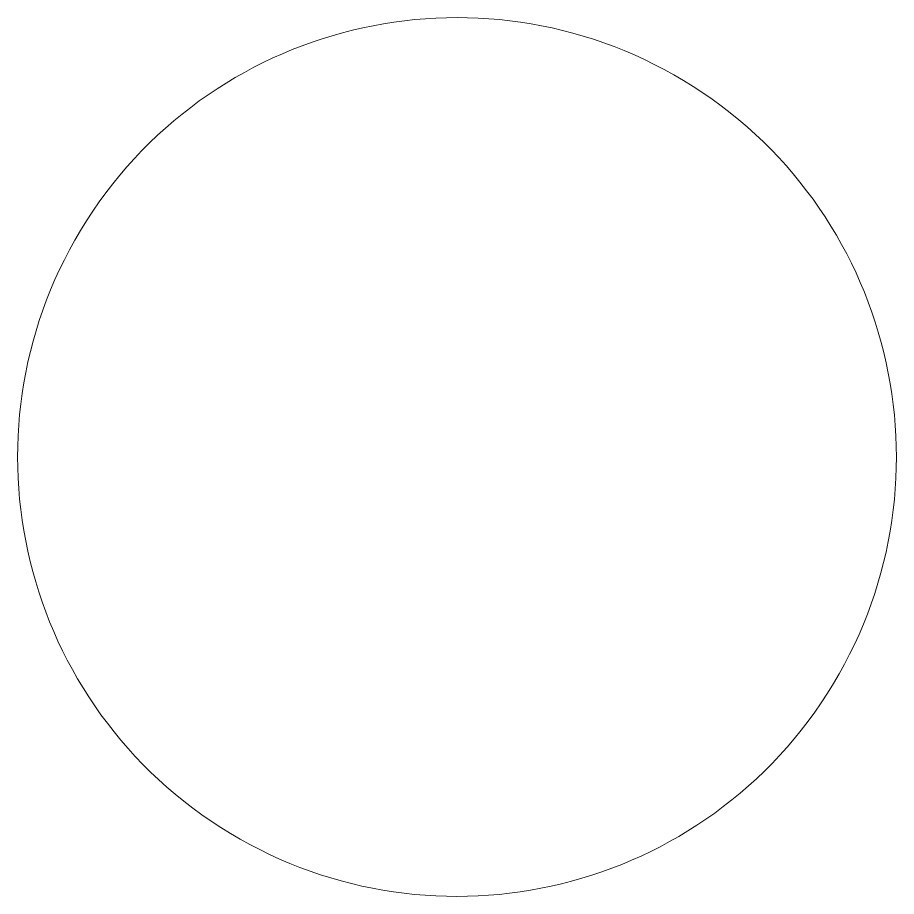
# Model space of a CAD drawing. Header units: millimetres. Extents: x -219 to 200, y -145 to 147.
# Drawn here: x 38.66 to 58.66, y -94.65 to -74.65 of the extents above; entities that cross this region are included whole.
import ezdxf

# ---------------------------------------------------------------- set-up
doc = ezdxf.new("R2010")
doc.units = ezdxf.units.MM
doc.header["$MEASUREMENT"] = 0
doc.layers.add('Camada 1', color=7, linetype='Continuous')

msp = doc.modelspace()

# ---------------------------------------------------------------- linework, layer by layer
at = {"layer": 'Camada 1', "color": 1, "lineweight": 9}
msp.add_open_spline([(43.0678, -92.9368), (43.0678, -92.9368), (43.2836, -93.0785), (43.2836, -93.0785), (43.2836, -93.0785), (43.2836, -93.0785), (43.5017, -93.2138), (43.5017, -93.2138), (43.5017, -93.2138), (43.5017, -93.2138), (43.7219, -93.3429), (43.7219, -93.3429), (43.7219, -93.3429), (43.7219, -93.3429), (43.9443, -93.4658), (43.9443, -93.4658), (43.9443, -93.4658), (43.9443, -93.4658), (44.1686, -93.5824), (44.1686, -93.5824), (44.1686, -93.5824), (44.1686, -93.5824), (44.3947, -93.6929), (44.3947, -93.6929), (44.3947, -93.6929), (44.3947, -93.6929), (44.6226, -93.7972), (44.6226, -93.7972), (44.6226, -93.7972), (44.6226, -93.7972), (44.8522, -93.8954), (44.8522, -93.8954), (44.8522, -93.8954), (44.8522, -93.8954), (45.0832, -93.9874), (45.0832, -93.9874), (45.0832, -93.9874), (45.0832, -93.9874), (45.3157, -94.0733), (45.3157, -94.0733), (45.3157, -94.0733), (45.3157, -94.0733), (45.5495, -94.1532), (45.5495, -94.1532), (45.5495, -94.1532), (45.5495, -94.1532), (45.7845, -94.227), (45.7845, -94.227), (45.7845, -94.227), (45.7845, -94.227), (46.0205, -94.2947), (46.0205, -94.2947), (46.0205, -94.2947), (46.0205, -94.2947), (46.2576, -94.3565), (46.2576, -94.3565), (46.2576, -94.3565), (46.2576, -94.3565), (46.4955, -94.4122), (46.4955, -94.4122), (46.4955, -94.4122), (46.4955, -94.4122), (46.7342, -94.462), (46.7342, -94.462), (46.7342, -94.462), (46.7342, -94.462), (46.9735, -94.5058), (46.9735, -94.5058), (46.9735, -94.5058), (46.9735, -94.5058), (47.2134, -94.5436), (47.2134, -94.5436), (47.2134, -94.5436), (47.2134, -94.5436), (47.4537, -94.5756), (47.4537, -94.5756), (47.4537, -94.5756), (47.4537, -94.5756), (47.6943, -94.6017), (47.6943, -94.6017), (47.6943, -94.6017), (47.6943, -94.6017), (47.9352, -94.6219), (47.9352, -94.6219), (47.9352, -94.6219), (47.9352, -94.6219), (48.1762, -94.6362), (48.1762, -94.6362), (48.1762, -94.6362), (48.1762, -94.6362), (48.4171, -94.6447), (48.4171, -94.6447), (48.4171, -94.6447), (48.4171, -94.6447), (48.658, -94.6475), (48.658, -94.6475), (48.658, -94.6475), (48.658, -94.6475), (48.8986, -94.6444), (48.8986, -94.6444), (48.8986, -94.6444), (48.8986, -94.6444), (49.1389, -94.6356), (49.1389, -94.6356), (49.1389, -94.6356), (49.1389, -94.6356), (49.3788, -94.621), (49.3788, -94.621), (49.3788, -94.621), (49.3788, -94.621), (49.6181, -94.6007), (49.6181, -94.6007), (49.6181, -94.6007), (49.6181, -94.6007), (49.8568, -94.5747), (49.8568, -94.5747), (49.8568, -94.5747), (49.8568, -94.5747), (50.0947, -94.543), (50.0947, -94.543), (50.0947, -94.543), (50.0947, -94.543), (50.3317, -94.5057), (50.3317, -94.5057), (50.3317, -94.5057), (50.3317, -94.5057), (50.5677, -94.4627), (50.5677, -94.4627), (50.5677, -94.4627), (50.5677, -94.4627), (50.8027, -94.4141), (50.8027, -94.4141), (50.8027, -94.4141), (50.8027, -94.4141), (51.0364, -94.36), (51.0364, -94.36), (51.0364, -94.36), (51.0364, -94.36), (51.2689, -94.3002), (51.2689, -94.3002), (51.2689, -94.3002), (51.2689, -94.3002), (51.4999, -94.2349), (51.4999, -94.2349), (51.4999, -94.2349), (51.4999, -94.2349), (51.7294, -94.1641), (51.7294, -94.1641), (51.7294, -94.1641), (51.7294, -94.1641), (51.9573, -94.0877), (51.9573, -94.0877), (51.9573, -94.0877), (51.9573, -94.0877), (52.1834, -94.0059), (52.1834, -94.0059), (52.1834, -94.0059), (52.1834, -94.0059), (52.4076, -93.9186), (52.4076, -93.9186), (52.4076, -93.9186), (52.4076, -93.9186), (52.6299, -93.8258), (52.6299, -93.8258), (52.6299, -93.8258), (52.6299, -93.8258), (52.8501, -93.7277), (52.8501, -93.7277), (52.8501, -93.7277), (52.8501, -93.7277), (53.0682, -93.6241), (53.0682, -93.6241), (53.0682, -93.6241), (53.0682, -93.6241), (53.2839, -93.5152), (53.2839, -93.5152), (53.2839, -93.5152), (53.2839, -93.5152), (53.4973, -93.4008), (53.4973, -93.4008), (53.4973, -93.4008), (53.4973, -93.4008), (53.7081, -93.2812), (53.7081, -93.2812), (53.7081, -93.2812), (53.7081, -93.2812), (53.9163, -93.1562), (53.9163, -93.1562), (53.9163, -93.1562), (53.9163, -93.1562), (54.1218, -93.0259), (54.1218, -93.0259), (54.1218, -93.0259), (54.1218, -93.0259), (54.3245, -92.8904), (54.3245, -92.8904), (54.3245, -92.8904), (54.3245, -92.8904), (54.5242, -92.7496), (54.5242, -92.7496), (54.5242, -92.7496), (54.5242, -92.7496), (54.7209, -92.6035), (54.7209, -92.6035), (54.7209, -92.6035), (54.7209, -92.6035), (54.9144, -92.4523), (54.9144, -92.4523), (54.9144, -92.4523), (54.9144, -92.4523), (55.1046, -92.2959), (55.1046, -92.2959), (55.1046, -92.2959), (55.1046, -92.2959), (55.2914, -92.1342), (55.2914, -92.1342), (55.2914, -92.1342), (55.2914, -92.1342), (55.4748, -91.9675), (55.4748, -91.9675), (55.4748, -91.9675), (55.4748, -91.9675), (55.6546, -91.7956), (55.6546, -91.7956), (55.6546, -91.7956), (55.6546, -91.7956), (55.8306, -91.6186), (55.8306, -91.6186), (55.8306, -91.6186), (55.8306, -91.6186), (56.0028, -91.4365), (56.0028, -91.4365), (56.0028, -91.4365), (56.0028, -91.4365), (56.1711, -91.2494), (56.1711, -91.2494), (56.1711, -91.2494), (56.1711, -91.2494), (56.3354, -91.0572), (56.3354, -91.0572), (56.3354, -91.0572), (56.3354, -91.0572), (56.4955, -90.86), (56.4955, -90.86), (56.4955, -90.86), (56.4955, -90.86), (56.6514, -90.6578), (56.6514, -90.6578), (56.6514, -90.6578), (56.6514, -90.6578), (56.8029, -90.4506), (56.8029, -90.4506), (56.8029, -90.4506), (56.8029, -90.4506), (56.9499, -90.2384), (56.9499, -90.2384), (56.9499, -90.2384), (56.9499, -90.2384), (57.0916, -90.0226), (57.0916, -90.0226), (57.0916, -90.0226), (57.0916, -90.0226), (57.2269, -89.8045), (57.2269, -89.8045), (57.2269, -89.8045), (57.2269, -89.8045), (57.356, -89.5842), (57.356, -89.5842), (57.356, -89.5842), (57.356, -89.5842), (57.4789, -89.3619), (57.4789, -89.3619), (57.4789, -89.3619), (57.4789, -89.3619), (57.5955, -89.1376), (57.5955, -89.1376), (57.5955, -89.1376), (57.5955, -89.1376), (57.706, -88.9114), (57.706, -88.9114), (57.706, -88.9114), (57.706, -88.9114), (57.8103, -88.6835), (57.8103, -88.6835), (57.8103, -88.6835), (57.8103, -88.6835), (57.9085, -88.454), (57.9085, -88.454), (57.9085, -88.454), (57.9085, -88.454), (58.0005, -88.223), (58.0005, -88.223), (58.0005, -88.223), (58.0005, -88.223), (58.0864, -87.9905), (58.0864, -87.9905), (58.0864, -87.9905), (58.0864, -87.9905), (58.1663, -87.7567), (58.1663, -87.7567), (58.1663, -87.7567), (58.1663, -87.7567), (58.2401, -87.5217), (58.2401, -87.5217), (58.2401, -87.5217), (58.2401, -87.5217), (58.3078, -87.2857), (58.3078, -87.2857), (58.3078, -87.2857), (58.3078, -87.2857), (58.3696, -87.0486), (58.3696, -87.0486), (58.3696, -87.0486), (58.3696, -87.0486), (58.4253, -86.8107), (58.4253, -86.8107), (58.4253, -86.8107), (58.4253, -86.8107), (58.4751, -86.572), (58.4751, -86.572), (58.4751, -86.572), (58.4751, -86.572), (58.5189, -86.3327), (58.5189, -86.3327), (58.5189, -86.3327), (58.5189, -86.3327), (58.5568, -86.0928), (58.5568, -86.0928), (58.5568, -86.0928), (58.5568, -86.0928), (58.5887, -85.8525), (58.5887, -85.8525), (58.5887, -85.8525), (58.5887, -85.8525), (58.6148, -85.6118), (58.6148, -85.6118), (58.6148, -85.6118), (58.6148, -85.6118), (58.635, -85.371), (58.635, -85.371), (58.635, -85.371), (58.635, -85.371), (58.6493, -85.13), (58.6493, -85.13), (58.6493, -85.13), (58.6493, -85.13), (58.6579, -84.8891), (58.6579, -84.8891), (58.6579, -84.8891), (58.6579, -84.8891), (58.6606, -84.6482), (58.6606, -84.6482), (58.6606, -84.6482), (58.6606, -84.6482), (58.6575, -84.4076), (58.6575, -84.4076), (58.6575, -84.4076), (58.6575, -84.4076), (58.6487, -84.1673), (58.6487, -84.1673), (58.6487, -84.1673), (58.6487, -84.1673), (58.6341, -83.9274), (58.6341, -83.9274), (58.6341, -83.9274), (58.6341, -83.9274), (58.6138, -83.6881), (58.6138, -83.6881), (58.6138, -83.6881), (58.6138, -83.6881), (58.5878, -83.4494), (58.5878, -83.4494), (58.5878, -83.4494), (58.5878, -83.4494), (58.5562, -83.2115), (58.5562, -83.2115), (58.5562, -83.2115), (58.5562, -83.2115), (58.5188, -82.9745), (58.5188, -82.9745), (58.5188, -82.9745), (58.5188, -82.9745), (58.4759, -82.7384), (58.4759, -82.7384), (58.4759, -82.7384), (58.4759, -82.7384), (58.4273, -82.5035), (58.4273, -82.5035), (58.4273, -82.5035), (58.4273, -82.5035), (58.3731, -82.2697), (58.3731, -82.2697), (58.3731, -82.2697), (58.3731, -82.2697), (58.3134, -82.0373), (58.3134, -82.0373), (58.3134, -82.0373), (58.3134, -82.0373), (58.2481, -81.8063), (58.2481, -81.8063), (58.2481, -81.8063), (58.2481, -81.8063), (58.1772, -81.5768), (58.1772, -81.5768), (58.1772, -81.5768), (58.1772, -81.5768), (58.1009, -81.3489), (58.1009, -81.3489), (58.1009, -81.3489), (58.1009, -81.3489), (58.0191, -81.1228), (58.0191, -81.1228), (58.0191, -81.1228), (58.0191, -81.1228), (57.9318, -80.8985), (57.9318, -80.8985), (57.9318, -80.8985), (57.9318, -80.8985), (57.839, -80.6762), (57.839, -80.6762), (57.839, -80.6762), (57.839, -80.6762), (57.7409, -80.456), (57.7409, -80.456), (57.7409, -80.456), (57.7409, -80.456), (57.6373, -80.238), (57.6373, -80.238), (57.6373, -80.238), (57.6373, -80.238), (57.5283, -80.0222), (57.5283, -80.0222), (57.5283, -80.0222), (57.5283, -80.0222), (57.414, -79.8089), (57.414, -79.8089), (57.414, -79.8089), (57.414, -79.8089), (57.2944, -79.598), (57.2944, -79.598), (57.2944, -79.598), (57.2944, -79.598), (57.1694, -79.3898), (57.1694, -79.3898), (57.1694, -79.3898), (57.1694, -79.3898), (57.0391, -79.1843), (57.0391, -79.1843), (57.0391, -79.1843), (57.0391, -79.1843), (56.9036, -78.9816), (56.9036, -78.9816), (56.9036, -78.9816), (56.9036, -78.9816), (56.7628, -78.7819), (56.7628, -78.7819), (56.7628, -78.7819), (56.7628, -78.7819), (56.6168, -78.5853), (56.6168, -78.5853), (56.6168, -78.5853), (56.6168, -78.5853), (56.4655, -78.3918), (56.4655, -78.3918), (56.4655, -78.3918), (56.4655, -78.3918), (56.3091, -78.2015), (56.3091, -78.2015), (56.3091, -78.2015), (56.3091, -78.2015), (56.1475, -78.0147), (56.1475, -78.0147), (56.1475, -78.0147), (56.1475, -78.0147), (55.9807, -77.8313), (55.9807, -77.8313), (55.9807, -77.8313), (55.9807, -77.8313), (55.8088, -77.6516), (55.8088, -77.6516), (55.8088, -77.6516), (55.8088, -77.6516), (55.6318, -77.4755), (55.6318, -77.4755), (55.6318, -77.4755), (55.6318, -77.4755), (55.4497, -77.3033), (55.4497, -77.3033), (55.4497, -77.3033), (55.4497, -77.3033), (55.2626, -77.135), (55.2626, -77.135), (55.2626, -77.135), (55.2626, -77.135), (55.0704, -76.9707), (55.0704, -76.9707), (55.0704, -76.9707), (55.0704, -76.9707), (54.8732, -76.8106), (54.8732, -76.8106), (54.8732, -76.8106), (54.8732, -76.8106), (54.671, -76.6548), (54.671, -76.6548), (54.671, -76.6548), (54.671, -76.6548), (54.4638, -76.5033), (54.4638, -76.5033), (54.4638, -76.5033), (54.4638, -76.5033), (54.2517, -76.3562), (54.2517, -76.3562), (54.2517, -76.3562), (54.2517, -76.3562), (54.0359, -76.2146), (54.0359, -76.2146), (54.0359, -76.2146), (54.0359, -76.2146), (53.8178, -76.0792), (53.8178, -76.0792), (53.8178, -76.0792), (53.8178, -76.0792), (53.5975, -75.9501), (53.5975, -75.9501), (53.5975, -75.9501), (53.5975, -75.9501), (53.3751, -75.8273), (53.3751, -75.8273), (53.3751, -75.8273), (53.3751, -75.8273), (53.1508, -75.7106), (53.1508, -75.7106), (53.1508, -75.7106), (53.1508, -75.7106), (52.9247, -75.6001), (52.9247, -75.6001), (52.9247, -75.6001), (52.9247, -75.6001), (52.6968, -75.4958), (52.6968, -75.4958), (52.6968, -75.4958), (52.6968, -75.4958), (52.4672, -75.3977), (52.4672, -75.3977), (52.4672, -75.3977), (52.4672, -75.3977), (52.2362, -75.3056), (52.2362, -75.3056), (52.2362, -75.3056), (52.2362, -75.3056), (52.0037, -75.2197), (52.0037, -75.2197), (52.0037, -75.2197), (52.0037, -75.2197), (51.7699, -75.1398), (51.7699, -75.1398), (51.7699, -75.1398), (51.7699, -75.1398), (51.5349, -75.0661), (51.5349, -75.0661), (51.5349, -75.0661), (51.5349, -75.0661), (51.2989, -74.9983), (51.2989, -74.9983), (51.2989, -74.9983), (51.2989, -74.9983), (51.0618, -74.9366), (51.0618, -74.9366), (51.0618, -74.9366), (51.0618, -74.9366), (50.8239, -74.8808), (50.8239, -74.8808), (50.8239, -74.8808), (50.8239, -74.8808), (50.5852, -74.8311), (50.5852, -74.8311), (50.5852, -74.8311), (50.5852, -74.8311), (50.3459, -74.7873), (50.3459, -74.7873), (50.3459, -74.7873), (50.3459, -74.7873), (50.106, -74.7494), (50.106, -74.7494), (50.106, -74.7494), (50.106, -74.7494), (49.8657, -74.7174), (49.8657, -74.7174), (49.8657, -74.7174), (49.8657, -74.7174), (49.625, -74.6914), (49.625, -74.6914), (49.625, -74.6914), (49.625, -74.6914), (49.3842, -74.6712), (49.3842, -74.6712), (49.3842, -74.6712), (49.3842, -74.6712), (49.1432, -74.6568), (49.1432, -74.6568), (49.1432, -74.6568), (49.1432, -74.6568), (48.9023, -74.6483), (48.9023, -74.6483), (48.9023, -74.6483), (48.9023, -74.6483), (48.6614, -74.6456), (48.6614, -74.6456), (48.6614, -74.6456), (48.6614, -74.6456), (48.4208, -74.6486), (48.4208, -74.6486), (48.4208, -74.6486), (48.4208, -74.6486), (48.1805, -74.6575), (48.1805, -74.6575), (48.1805, -74.6575), (48.1805, -74.6575), (47.9406, -74.672), (47.9406, -74.672), (47.9406, -74.672), (47.9406, -74.672), (47.7013, -74.6923), (47.7013, -74.6923), (47.7013, -74.6923), (47.7013, -74.6923), (47.4626, -74.7183), (47.4626, -74.7183), (47.4626, -74.7183), (47.4626, -74.7183), (47.2247, -74.75), (47.2247, -74.75), (47.2247, -74.75), (47.2247, -74.75), (46.9877, -74.7873), (46.9877, -74.7873), (46.9877, -74.7873), (46.9877, -74.7873), (46.7516, -74.8303), (46.7516, -74.8303), (46.7516, -74.8303), (46.7516, -74.8303), (46.5167, -74.8789), (46.5167, -74.8789), (46.5167, -74.8789), (46.5167, -74.8789), (46.2829, -74.933), (46.2829, -74.933), (46.2829, -74.933), (46.2829, -74.933), (46.0505, -74.9928), (46.0505, -74.9928), (46.0505, -74.9928), (46.0505, -74.9928), (45.8194, -75.0581), (45.8194, -75.0581), (45.8194, -75.0581), (45.8194, -75.0581), (45.59, -75.1289), (45.59, -75.1289), (45.59, -75.1289), (45.59, -75.1289), (45.3621, -75.2053), (45.3621, -75.2053), (45.3621, -75.2053), (45.3621, -75.2053), (45.136, -75.2871), (45.136, -75.2871), (45.136, -75.2871), (45.136, -75.2871), (44.9117, -75.3744), (44.9117, -75.3744), (44.9117, -75.3744), (44.9117, -75.3744), (44.6894, -75.4672), (44.6894, -75.4672), (44.6894, -75.4672), (44.6894, -75.4672), (44.4692, -75.5653), (44.4692, -75.5653), (44.4692, -75.5653), (44.4692, -75.5653), (44.2511, -75.6689), (44.2511, -75.6689), (44.2511, -75.6689), (44.2511, -75.6689), (44.0354, -75.7779), (44.0354, -75.7779), (44.0354, -75.7779), (44.0354, -75.7779), (43.822, -75.8922), (43.822, -75.8922), (43.822, -75.8922), (43.822, -75.8922), (43.6112, -76.0118), (43.6112, -76.0118), (43.6112, -76.0118), (43.6112, -76.0118), (43.403, -76.1368), (43.403, -76.1368), (43.403, -76.1368), (43.403, -76.1368), (43.1975, -76.2671), (43.1975, -76.2671), (43.1975, -76.2671), (43.1975, -76.2671), (42.9948, -76.4026), (42.9948, -76.4026), (42.9948, -76.4026), (42.9948, -76.4026), (42.7951, -76.5434), (42.7951, -76.5434), (42.7951, -76.5434), (42.7951, -76.5434), (42.5984, -76.6895), (42.5984, -76.6895), (42.5984, -76.6895), (42.5984, -76.6895), (42.4049, -76.8407), (42.4049, -76.8407), (42.4049, -76.8407), (42.4049, -76.8407), (42.2147, -76.9972), (42.2147, -76.9972), (42.2147, -76.9972), (42.2147, -76.9972), (42.0278, -77.1588), (42.0278, -77.1588), (42.0278, -77.1588), (42.0278, -77.1588), (41.8445, -77.3255), (41.8445, -77.3255), (41.8445, -77.3255), (41.8445, -77.3255), (41.6647, -77.4974), (41.6647, -77.4974), (41.6647, -77.4974), (41.6647, -77.4974), (41.4887, -77.6744), (41.4887, -77.6744), (41.4887, -77.6744), (41.4887, -77.6744), (41.3164, -77.8565), (41.3164, -77.8565), (41.3164, -77.8565), (41.3164, -77.8565), (41.1481, -78.0436), (41.1481, -78.0436), (41.1481, -78.0436), (41.1481, -78.0436), (40.9838, -78.2358), (40.9838, -78.2358), (40.9838, -78.2358), (40.9838, -78.2358), (40.8237, -78.4331), (40.8237, -78.4331), (40.8237, -78.4331), (40.8237, -78.4331), (40.6678, -78.6353), (40.6678, -78.6353), (40.6678, -78.6353), (40.6678, -78.6353), (40.5163, -78.8425), (40.5163, -78.8425), (40.5163, -78.8425), (40.5163, -78.8425), (40.3693, -79.0546), (40.3693, -79.0546), (40.3693, -79.0546), (40.3693, -79.0546), (40.2277, -79.2704), (40.2277, -79.2704), (40.2277, -79.2704), (40.2277, -79.2704), (40.0923, -79.4885), (40.0923, -79.4885), (40.0923, -79.4885), (40.0923, -79.4885), (39.9632, -79.7088), (39.9632, -79.7088), (39.9632, -79.7088), (39.9632, -79.7088), (39.8404, -79.9311), (39.8404, -79.9311), (39.8404, -79.9311), (39.8404, -79.9311), (39.7237, -80.1554), (39.7237, -80.1554), (39.7237, -80.1554), (39.7237, -80.1554), (39.6132, -80.3816), (39.6132, -80.3816), (39.6132, -80.3816), (39.6132, -80.3816), (39.5089, -80.6094), (39.5089, -80.6094), (39.5089, -80.6094), (39.5089, -80.6094), (39.4108, -80.839), (39.4108, -80.839), (39.4108, -80.839), (39.4108, -80.839), (39.3187, -81.07), (39.3187, -81.07), (39.3187, -81.07), (39.3187, -81.07), (39.2328, -81.3025), (39.2328, -81.3025), (39.2328, -81.3025), (39.2328, -81.3025), (39.1529, -81.5363), (39.1529, -81.5363), (39.1529, -81.5363), (39.1529, -81.5363), (39.0792, -81.7713), (39.0792, -81.7713), (39.0792, -81.7713), (39.0792, -81.7713), (39.0114, -82.0073), (39.0114, -82.0073), (39.0114, -82.0073), (39.0114, -82.0073), (38.9497, -82.2444), (38.9497, -82.2444), (38.9497, -82.2444), (38.9497, -82.2444), (38.8939, -82.4823), (38.8939, -82.4823), (38.8939, -82.4823), (38.8939, -82.4823), (38.8442, -82.721), (38.8442, -82.721), (38.8442, -82.721), (38.8442, -82.721), (38.8004, -82.9603), (38.8004, -82.9603), (38.8004, -82.9603), (38.8004, -82.9603), (38.7625, -83.2002), (38.7625, -83.2002), (38.7625, -83.2002), (38.7625, -83.2002), (38.7305, -83.4405), (38.7305, -83.4405), (38.7305, -83.4405), (38.7305, -83.4405), (38.7045, -83.6811), (38.7045, -83.6811), (38.7045, -83.6811), (38.7045, -83.6811), (38.6843, -83.922), (38.6843, -83.922), (38.6843, -83.922), (38.6843, -83.922), (38.6699, -84.1629), (38.6699, -84.1629), (38.6699, -84.1629), (38.6699, -84.1629), (38.6614, -84.4039), (38.6614, -84.4039), (38.6614, -84.4039), (38.6614, -84.4039), (38.6587, -84.6448), (38.6587, -84.6448), (38.6587, -84.6448), (38.6587, -84.6448), (38.6618, -84.8854), (38.6618, -84.8854), (38.6618, -84.8854), (38.6618, -84.8854), (38.6706, -85.1257), (38.6706, -85.1257), (38.6706, -85.1257), (38.6706, -85.1257), (38.6852, -85.3656), (38.6852, -85.3656), (38.6852, -85.3656), (38.6852, -85.3656), (38.7055, -85.6049), (38.7055, -85.6049), (38.7055, -85.6049), (38.7055, -85.6049), (38.7314, -85.8436), (38.7314, -85.8436), (38.7314, -85.8436), (38.7314, -85.8436), (38.7631, -86.0815), (38.7631, -86.0815), (38.7631, -86.0815), (38.7631, -86.0815), (38.8005, -86.3185), (38.8005, -86.3185), (38.8005, -86.3185), (38.8005, -86.3185), (38.8434, -86.5545), (38.8434, -86.5545), (38.8434, -86.5545), (38.8434, -86.5545), (38.892, -86.7895), (38.892, -86.7895), (38.892, -86.7895), (38.892, -86.7895), (38.9462, -87.0232), (38.9462, -87.0232), (38.9462, -87.0232), (38.9462, -87.0232), (39.0059, -87.2557), (39.0059, -87.2557), (39.0059, -87.2557), (39.0059, -87.2557), (39.0712, -87.4867), (39.0712, -87.4867), (39.0712, -87.4867), (39.0712, -87.4867), (39.1421, -87.7162), (39.1421, -87.7162), (39.1421, -87.7162), (39.1421, -87.7162), (39.2184, -87.9441), (39.2184, -87.9441), (39.2184, -87.9441), (39.2184, -87.9441), (39.3003, -88.1702), (39.3003, -88.1702), (39.3003, -88.1702), (39.3003, -88.1702), (39.3876, -88.3944), (39.3876, -88.3944), (39.3876, -88.3944), (39.3876, -88.3944), (39.4803, -88.6167), (39.4803, -88.6167), (39.4803, -88.6167), (39.4803, -88.6167), (39.5785, -88.837), (39.5785, -88.837), (39.5785, -88.837), (39.5785, -88.837), (39.682, -89.055), (39.682, -89.055), (39.682, -89.055), (39.682, -89.055), (39.791, -89.2708), (39.791, -89.2708), (39.791, -89.2708), (39.791, -89.2708), (39.9053, -89.4841), (39.9053, -89.4841), (39.9053, -89.4841), (39.9053, -89.4841), (40.025, -89.695), (40.025, -89.695), (40.025, -89.695), (40.025, -89.695), (40.1499, -89.9032), (40.1499, -89.9032), (40.1499, -89.9032), (40.1499, -89.9032), (40.2802, -90.1087), (40.2802, -90.1087), (40.2802, -90.1087), (40.2802, -90.1087), (40.4158, -90.3113), (40.4158, -90.3113), (40.4158, -90.3113), (40.4158, -90.3113), (40.5566, -90.5111), (40.5566, -90.5111), (40.5566, -90.5111), (40.5566, -90.5111), (40.7026, -90.7077), (40.7026, -90.7077), (40.7026, -90.7077), (40.7026, -90.7077), (40.8539, -90.9012), (40.8539, -90.9012), (40.8539, -90.9012), (40.8539, -90.9012), (41.0103, -91.0915), (41.0103, -91.0915), (41.0103, -91.0915), (41.0103, -91.0915), (41.1719, -91.2783), (41.1719, -91.2783), (41.1719, -91.2783), (41.1719, -91.2783), (41.3387, -91.4617), (41.3387, -91.4617), (41.3387, -91.4617), (41.3387, -91.4617), (41.5106, -91.6414), (41.5106, -91.6414), (41.5106, -91.6414), (41.5106, -91.6414), (41.6876, -91.8175), (41.6876, -91.8175), (41.6876, -91.8175), (41.6876, -91.8175), (41.8697, -91.9897), (41.8697, -91.9897), (41.8697, -91.9897), (41.8697, -91.9897), (42.0568, -92.158), (42.0568, -92.158), (42.0568, -92.158), (42.0568, -92.158), (42.249, -92.3223), (42.249, -92.3223), (42.249, -92.3223), (42.249, -92.3223), (42.4462, -92.4824), (42.4462, -92.4824), (42.4462, -92.4824), (42.4462, -92.4824), (42.6484, -92.6383), (42.6484, -92.6383), (42.6484, -92.6383), (42.6484, -92.6383), (42.8556, -92.7898), (42.8556, -92.7898), (42.8556, -92.7898), (42.8556, -92.7898), (43.0678, -92.9368), (43.0678, -92.9368)], degree=3, knots=[0, 0, 0, 0, 0.0038911, 0.0038911, 0.0038911, 0.0038911, 0.0077821, 0.0077821, 0.0077821, 0.0077821, 0.0116732, 0.0116732, 0.0116732, 0.0116732, 0.0155642, 0.0155642, 0.0155642, 0.0155642, 0.0194553, 0.0194553, 0.0194553, 0.0194553, 0.0233463, 0.0233463, 0.0233463, 0.0233463, 0.0272374, 0.0272374, 0.0272374, 0.0272374, 0.0311284, 0.0311284, 0.0311284, 0.0311284, 0.0350195, 0.0350195, 0.0350195, 0.0350195, 0.0389105, 0.0389105, 0.0389105, 0.0389105, 0.0428016, 0.0428016, 0.0428016, 0.0428016, 0.0466926, 0.0466926, 0.0466926, 0.0466926, 0.0505837, 0.0505837, 0.0505837, 0.0505837, 0.0544747, 0.0544747, 0.0544747, 0.0544747, 0.0583658, 0.0583658, 0.0583658, 0.0583658, 0.0622568, 0.0622568, 0.0622568, 0.0622568, 0.0661479, 0.0661479, 0.0661479, 0.0661479, 0.0700389, 0.0700389, 0.0700389, 0.0700389, 0.07393, 0.07393, 0.07393, 0.07393, 0.077821, 0.077821, 0.077821, 0.077821, 0.0817121, 0.0817121, 0.0817121, 0.0817121, 0.0856031, 0.0856031, 0.0856031, 0.0856031, 0.0894942, 0.0894942, 0.0894942, 0.0894942, 0.0933852, 0.0933852, 0.0933852, 0.0933852, 0.0972763, 0.0972763, 0.0972763, 0.0972763, 0.1011673, 0.1011673, 0.1011673, 0.1011673, 0.1050584, 0.1050584, 0.1050584, 0.1050584, 0.1089494, 0.1089494, 0.1089494, 0.1089494, 0.1128405, 0.1128405, 0.1128405, 0.1128405, 0.1167315, 0.1167315, 0.1167315, 0.1167315, 0.1206226, 0.1206226, 0.1206226, 0.1206226, 0.1245136, 0.1245136, 0.1245136, 0.1245136, 0.1284047, 0.1284047, 0.1284047, 0.1284047, 0.1322957, 0.1322957, 0.1322957, 0.1322957, 0.1361868, 0.1361868, 0.1361868, 0.1361868, 0.1400778, 0.1400778, 0.1400778, 0.1400778, 0.1439689, 0.1439689, 0.1439689, 0.1439689, 0.1478599, 0.1478599, 0.1478599, 0.1478599, 0.151751, 0.151751, 0.151751, 0.151751, 0.155642, 0.155642, 0.155642, 0.155642, 0.1595331, 0.1595331, 0.1595331, 0.1595331, 0.1634241, 0.1634241, 0.1634241, 0.1634241, 0.1673152, 0.1673152, 0.1673152, 0.1673152, 0.1712062, 0.1712062, 0.1712062, 0.1712062, 0.1750973, 0.1750973, 0.1750973, 0.1750973, 0.1789883, 0.1789883, 0.1789883, 0.1789883, 0.1828794, 0.1828794, 0.1828794, 0.1828794, 0.1867704, 0.1867704, 0.1867704, 0.1867704, 0.1906615, 0.1906615, 0.1906615, 0.1906615, 0.1945525, 0.1945525, 0.1945525, 0.1945525, 0.1984436, 0.1984436, 0.1984436, 0.1984436, 0.2023346, 0.2023346, 0.2023346, 0.2023346, 0.2062257, 0.2062257, 0.2062257, 0.2062257, 0.2101167, 0.2101167, 0.2101167, 0.2101167, 0.2140078, 0.2140078, 0.2140078, 0.2140078, 0.2178988, 0.2178988, 0.2178988, 0.2178988, 0.2217899, 0.2217899, 0.2217899, 0.2217899, 0.2256809, 0.2256809, 0.2256809, 0.2256809, 0.229572, 0.229572, 0.229572, 0.229572, 0.233463, 0.233463, 0.233463, 0.233463, 0.2373541, 0.2373541, 0.2373541, 0.2373541, 0.2412451, 0.2412451, 0.2412451, 0.2412451, 0.2451362, 0.2451362, 0.2451362, 0.2451362, 0.2490272, 0.2490272, 0.2490272, 0.2490272, 0.2529183, 0.2529183, 0.2529183, 0.2529183, 0.2568093, 0.2568093, 0.2568093, 0.2568093, 0.2607004, 0.2607004, 0.2607004, 0.2607004, 0.2645914, 0.2645914, 0.2645914, 0.2645914, 0.2684825, 0.2684825, 0.2684825, 0.2684825, 0.2723735, 0.2723735, 0.2723735, 0.2723735, 0.2762646, 0.2762646, 0.2762646, 0.2762646, 0.2801556, 0.2801556, 0.2801556, 0.2801556, 0.2840467, 0.2840467, 0.2840467, 0.2840467, 0.2879377, 0.2879377, 0.2879377, 0.2879377, 0.2918288, 0.2918288, 0.2918288, 0.2918288, 0.2957198, 0.2957198, 0.2957198, 0.2957198, 0.2996109, 0.2996109, 0.2996109, 0.2996109, 0.3035019, 0.3035019, 0.3035019, 0.3035019, 0.307393, 0.307393, 0.307393, 0.307393, 0.311284, 0.311284, 0.311284, 0.311284, 0.3151751, 0.3151751, 0.3151751, 0.3151751, 0.3190661, 0.3190661, 0.3190661, 0.3190661, 0.3229572, 0.3229572, 0.3229572, 0.3229572, 0.3268482, 0.3268482, 0.3268482, 0.3268482, 0.3307393, 0.3307393, 0.3307393, 0.3307393, 0.3346304, 0.3346304, 0.3346304, 0.3346304, 0.3385214, 0.3385214, 0.3385214, 0.3385214, 0.3424125, 0.3424125, 0.3424125, 0.3424125, 0.3463035, 0.3463035, 0.3463035, 0.3463035, 0.3501946, 0.3501946, 0.3501946, 0.3501946, 0.3540856, 0.3540856, 0.3540856, 0.3540856, 0.3579767, 0.3579767, 0.3579767, 0.3579767, 0.3618677, 0.3618677, 0.3618677, 0.3618677, 0.3657588, 0.3657588, 0.3657588, 0.3657588, 0.3696498, 0.3696498, 0.3696498, 0.3696498, 0.3735409, 0.3735409, 0.3735409, 0.3735409, 0.3774319, 0.3774319, 0.3774319, 0.3774319, 0.381323, 0.381323, 0.381323, 0.381323, 0.385214, 0.385214, 0.385214, 0.385214, 0.3891051, 0.3891051, 0.3891051, 0.3891051, 0.3929961, 0.3929961, 0.3929961, 0.3929961, 0.3968872, 0.3968872, 0.3968872, 0.3968872, 0.4007782, 0.4007782, 0.4007782, 0.4007782, 0.4046693, 0.4046693, 0.4046693, 0.4046693, 0.4085603, 0.4085603, 0.4085603, 0.4085603, 0.4124514, 0.4124514, 0.4124514, 0.4124514, 0.4163424, 0.4163424, 0.4163424, 0.4163424, 0.4202335, 0.4202335, 0.4202335, 0.4202335, 0.4241245, 0.4241245, 0.4241245, 0.4241245, 0.4280156, 0.4280156, 0.4280156, 0.4280156, 0.4319066, 0.4319066, 0.4319066, 0.4319066, 0.4357977, 0.4357977, 0.4357977, 0.4357977, 0.4396887, 0.4396887, 0.4396887, 0.4396887, 0.4435798, 0.4435798, 0.4435798, 0.4435798, 0.4474708, 0.4474708, 0.4474708, 0.4474708, 0.4513619, 0.4513619, 0.4513619, 0.4513619, 0.4552529, 0.4552529, 0.4552529, 0.4552529, 0.459144, 0.459144, 0.459144, 0.459144, 0.463035, 0.463035, 0.463035, 0.463035, 0.4669261, 0.4669261, 0.4669261, 0.4669261, 0.4708171, 0.4708171, 0.4708171, 0.4708171, 0.4747082, 0.4747082, 0.4747082, 0.4747082, 0.4785992, 0.4785992, 0.4785992, 0.4785992, 0.4824903, 0.4824903, 0.4824903, 0.4824903, 0.4863813, 0.4863813, 0.4863813, 0.4863813, 0.4902724, 0.4902724, 0.4902724, 0.4902724, 0.4941634, 0.4941634, 0.4941634, 0.4941634, 0.4980545, 0.4980545, 0.4980545, 0.4980545, 0.5019455, 0.5019455, 0.5019455, 0.5019455, 0.5058366, 0.5058366, 0.5058366, 0.5058366, 0.5097276, 0.5097276, 0.5097276, 0.5097276, 0.5136187, 0.5136187, 0.5136187, 0.5136187, 0.5175097, 0.5175097, 0.5175097, 0.5175097, 0.5214008, 0.5214008, 0.5214008, 0.5214008, 0.5252918, 0.5252918, 0.5252918, 0.5252918, 0.5291829, 0.5291829, 0.5291829, 0.5291829, 0.5330739, 0.5330739, 0.5330739, 0.5330739, 0.536965, 0.536965, 0.536965, 0.536965, 0.540856, 0.540856, 0.540856, 0.540856, 0.5447471, 0.5447471, 0.5447471, 0.5447471, 0.5486381, 0.5486381, 0.5486381, 0.5486381, 0.5525292, 0.5525292, 0.5525292, 0.5525292, 0.5564202, 0.5564202, 0.5564202, 0.5564202, 0.5603113, 0.5603113, 0.5603113, 0.5603113, 0.5642023, 0.5642023, 0.5642023, 0.5642023, 0.5680934, 0.5680934, 0.5680934, 0.5680934, 0.5719844, 0.5719844, 0.5719844, 0.5719844, 0.5758755, 0.5758755, 0.5758755, 0.5758755, 0.5797665, 0.5797665, 0.5797665, 0.5797665, 0.5836576, 0.5836576, 0.5836576, 0.5836576, 0.5875486, 0.5875486, 0.5875486, 0.5875486, 0.5914397, 0.5914397, 0.5914397, 0.5914397, 0.5953307, 0.5953307, 0.5953307, 0.5953307, 0.5992218, 0.5992218, 0.5992218, 0.5992218, 0.6031128, 0.6031128, 0.6031128, 0.6031128, 0.6070039, 0.6070039, 0.6070039, 0.6070039, 0.6108949, 0.6108949, 0.6108949, 0.6108949, 0.614786, 0.614786, 0.614786, 0.614786, 0.618677, 0.618677, 0.618677, 0.618677, 0.6225681, 0.6225681, 0.6225681, 0.6225681, 0.6264591, 0.6264591, 0.6264591, 0.6264591, 0.6303502, 0.6303502, 0.6303502, 0.6303502, 0.6342412, 0.6342412, 0.6342412, 0.6342412, 0.6381323, 0.6381323, 0.6381323, 0.6381323, 0.6420233, 0.6420233, 0.6420233, 0.6420233, 0.6459144, 0.6459144, 0.6459144, 0.6459144, 0.6498054, 0.6498054, 0.6498054, 0.6498054, 0.6536965, 0.6536965, 0.6536965, 0.6536965, 0.6575875, 0.6575875, 0.6575875, 0.6575875, 0.6614786, 0.6614786, 0.6614786, 0.6614786, 0.6653696, 0.6653696, 0.6653696, 0.6653696, 0.6692607, 0.6692607, 0.6692607, 0.6692607, 0.6731518, 0.6731518, 0.6731518, 0.6731518, 0.6770428, 0.6770428, 0.6770428, 0.6770428, 0.6809339, 0.6809339, 0.6809339, 0.6809339, 0.6848249, 0.6848249, 0.6848249, 0.6848249, 0.688716, 0.688716, 0.688716, 0.688716, 0.692607, 0.692607, 0.692607, 0.692607, 0.6964981, 0.6964981, 0.6964981, 0.6964981, 0.7003891, 0.7003891, 0.7003891, 0.7003891, 0.7042802, 0.7042802, 0.7042802, 0.7042802, 0.7081712, 0.7081712, 0.7081712, 0.7081712, 0.7120623, 0.7120623, 0.7120623, 0.7120623, 0.7159533, 0.7159533, 0.7159533, 0.7159533, 0.7198444, 0.7198444, 0.7198444, 0.7198444, 0.7237354, 0.7237354, 0.7237354, 0.7237354, 0.7276265, 0.7276265, 0.7276265, 0.7276265, 0.7315175, 0.7315175, 0.7315175, 0.7315175, 0.7354086, 0.7354086, 0.7354086, 0.7354086, 0.7392996, 0.7392996, 0.7392996, 0.7392996, 0.7431907, 0.7431907, 0.7431907, 0.7431907, 0.7470817, 0.7470817, 0.7470817, 0.7470817, 0.7509728, 0.7509728, 0.7509728, 0.7509728, 0.7548638, 0.7548638, 0.7548638, 0.7548638, 0.7587549, 0.7587549, 0.7587549, 0.7587549, 0.7626459, 0.7626459, 0.7626459, 0.7626459, 0.766537, 0.766537, 0.766537, 0.766537, 0.770428, 0.770428, 0.770428, 0.770428, 0.7743191, 0.7743191, 0.7743191, 0.7743191, 0.7782101, 0.7782101, 0.7782101, 0.7782101, 0.7821012, 0.7821012, 0.7821012, 0.7821012, 0.7859922, 0.7859922, 0.7859922, 0.7859922, 0.7898833, 0.7898833, 0.7898833, 0.7898833, 0.7937743, 0.7937743, 0.7937743, 0.7937743, 0.7976654, 0.7976654, 0.7976654, 0.7976654, 0.8015564, 0.8015564, 0.8015564, 0.8015564, 0.8054475, 0.8054475, 0.8054475, 0.8054475, 0.8093385, 0.8093385, 0.8093385, 0.8093385, 0.8132296, 0.8132296, 0.8132296, 0.8132296, 0.8171206, 0.8171206, 0.8171206, 0.8171206, 0.8210117, 0.8210117, 0.8210117, 0.8210117, 0.8249027, 0.8249027, 0.8249027, 0.8249027, 0.8287938, 0.8287938, 0.8287938, 0.8287938, 0.8326848, 0.8326848, 0.8326848, 0.8326848, 0.8365759, 0.8365759, 0.8365759, 0.8365759, 0.8404669, 0.8404669, 0.8404669, 0.8404669, 0.844358, 0.844358, 0.844358, 0.844358, 0.848249, 0.848249, 0.848249, 0.848249, 0.8521401, 0.8521401, 0.8521401, 0.8521401, 0.8560311, 0.8560311, 0.8560311, 0.8560311, 0.8599222, 0.8599222, 0.8599222, 0.8599222, 0.8638132, 0.8638132, 0.8638132, 0.8638132, 0.8677043, 0.8677043, 0.8677043, 0.8677043, 0.8715953, 0.8715953, 0.8715953, 0.8715953, 0.8754864, 0.8754864, 0.8754864, 0.8754864, 0.8793774, 0.8793774, 0.8793774, 0.8793774, 0.8832685, 0.8832685, 0.8832685, 0.8832685, 0.8871595, 0.8871595, 0.8871595, 0.8871595, 0.8910506, 0.8910506, 0.8910506, 0.8910506, 0.8949416, 0.8949416, 0.8949416, 0.8949416, 0.8988327, 0.8988327, 0.8988327, 0.8988327, 0.9027237, 0.9027237, 0.9027237, 0.9027237, 0.9066148, 0.9066148, 0.9066148, 0.9066148, 0.9105058, 0.9105058, 0.9105058, 0.9105058, 0.9143969, 0.9143969, 0.9143969, 0.9143969, 0.9182879, 0.9182879, 0.9182879, 0.9182879, 0.922179, 0.922179, 0.922179, 0.922179, 0.92607, 0.92607, 0.92607, 0.92607, 0.9299611, 0.9299611, 0.9299611, 0.9299611, 0.9338521, 0.9338521, 0.9338521, 0.9338521, 0.9377432, 0.9377432, 0.9377432, 0.9377432, 0.9416342, 0.9416342, 0.9416342, 0.9416342, 0.9455253, 0.9455253, 0.9455253, 0.9455253, 0.9494163, 0.9494163, 0.9494163, 0.9494163, 0.9533074, 0.9533074, 0.9533074, 0.9533074, 0.9571984, 0.9571984, 0.9571984, 0.9571984, 0.9610895, 0.9610895, 0.9610895, 0.9610895, 0.9649805, 0.9649805, 0.9649805, 0.9649805, 0.9688716, 0.9688716, 0.9688716, 0.9688716, 0.9727626, 0.9727626, 0.9727626, 0.9727626, 0.9766537, 0.9766537, 0.9766537, 0.9766537, 0.9805447, 0.9805447, 0.9805447, 0.9805447, 0.9844358, 0.9844358, 0.9844358, 0.9844358, 0.9883268, 0.9883268, 0.9883268, 0.9883268, 0.9922179, 0.9922179, 0.9922179, 0.9922179, 1, 1, 1, 1], dxfattribs=at)

doc.saveas('drawing.dxf')
